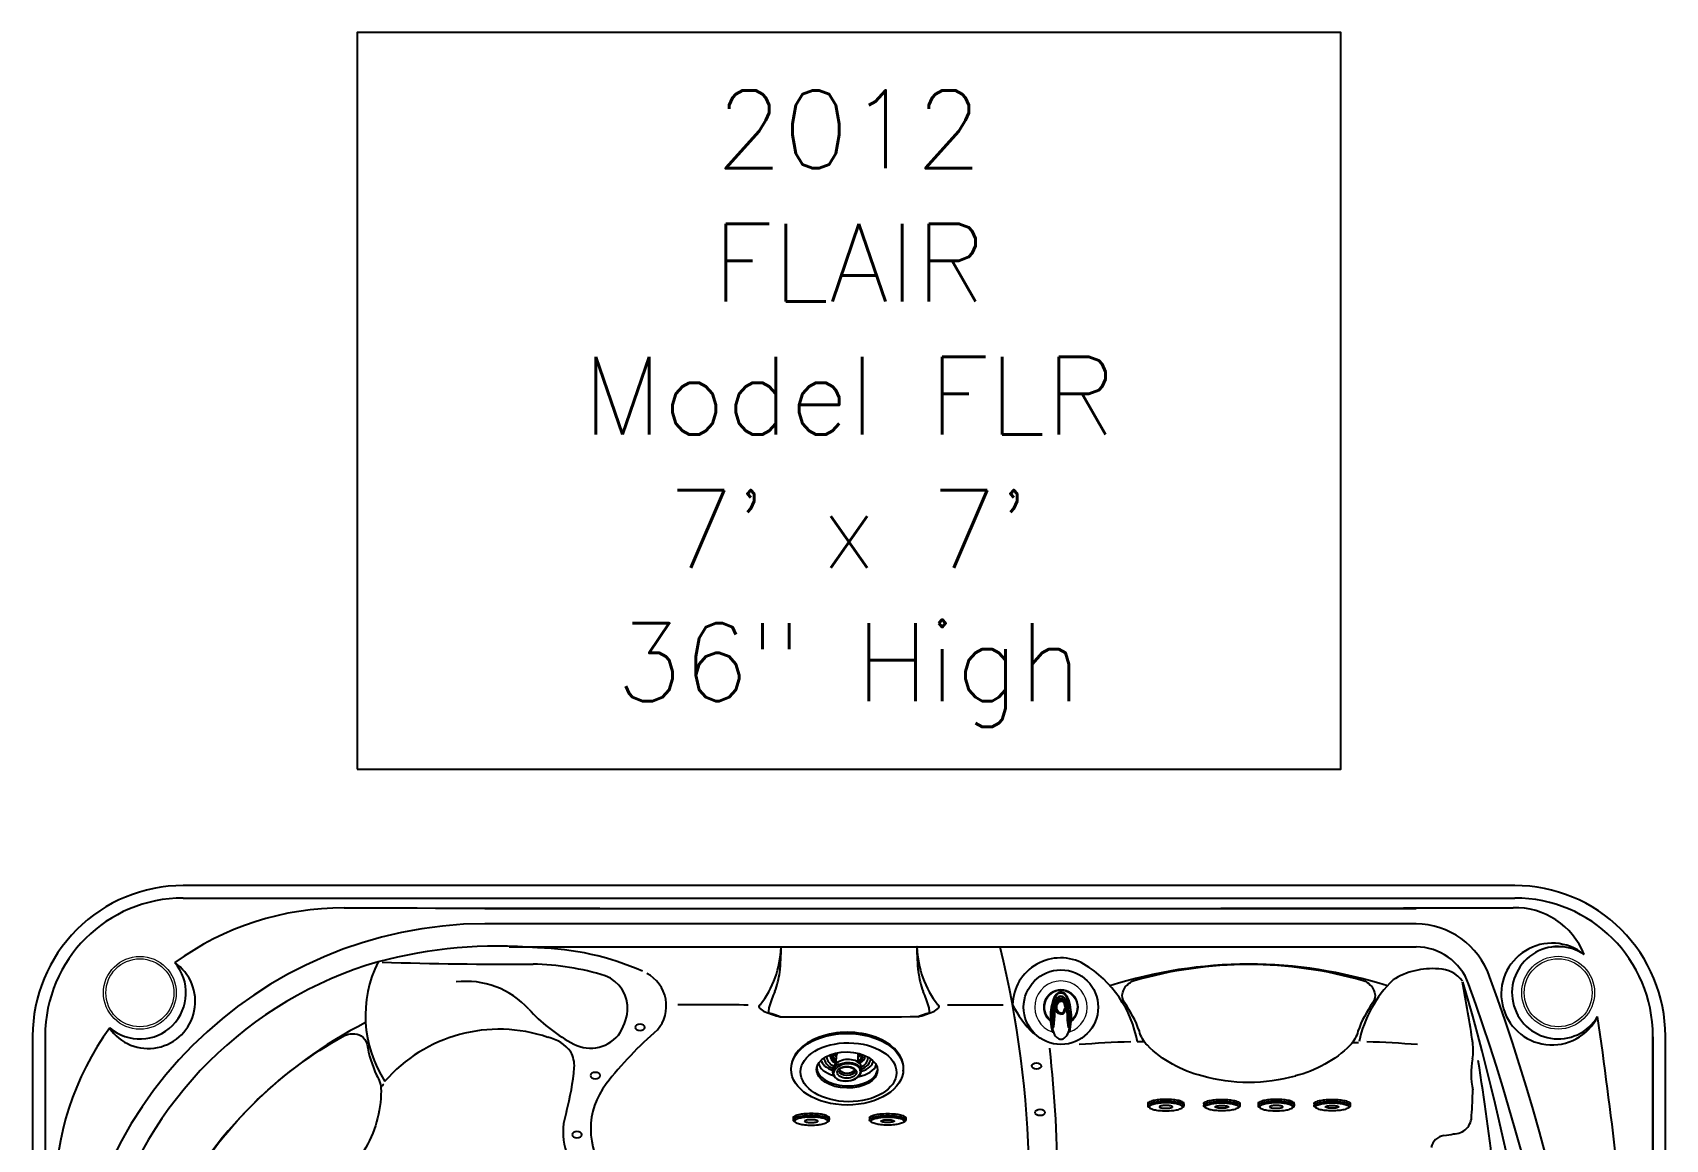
# Model space of a CAD drawing. Extents: x 528 to 612, y 788 to 934.
# Drawn here: x 528.2 to 612.3, y 876.6 to 933.6 of the extents above; entities that cross this region are included whole.
import ezdxf
from ezdxf.enums import TextEntityAlignment as Align

# ---------------------------------------------------------------- set-up
doc = ezdxf.new("R2010")
doc.units = 0
doc.header["$MEASUREMENT"] = 0
for name, color, linetype in [('1', 4, 'Continuous'), ('1_CYAN', 4, 'Continuous'), ('2', 7, 'Continuous'), ('DIM', 3, 'Continuous')]:
    doc.layers.add(name, color=color, linetype=linetype)
doc.styles.add('SIMPLEX', font='simplex')

# ---------------------------------------------------------------- blocks, each defined once
blk = doc.blocks.new('MINI')
at = {"layer": '1', "color": 3}
for p, q in [((0.223, 0.931), (0.327, 0.931)), ((0.391, 0.895), (0.44, 0.828)), ((0.391, 0.895), (0.391, 0.895)), ((0.386, -0.902), (0.441, -0.828)), ((0.223, -0.932), (0.327, -0.932)), ((0.327, -0.932), (0.327, -0.932))]:
    blk.add_line(p, q, dxfattribs=at)
for points in [[(0.223, 0.931, 0.267867), (0.159, 0.895, 0.072378), (0.065, 0.659, 0.034036), (0.019, 0.384, 0.024706), (0, 0, 0.024706), (0.019, -0.384, 0.034036), (0.065, -0.659, 0.072378), (0.159, -0.895, 0.267867), (0.223, -0.932, 0.267867)], [(0.391, 0.895, 0.267867), (0.327, 0.931, 0.267867), (0.264, 0.895, 0.072378), (0.17, 0.659, 0.034036), (0.123, 0.384, 0.024706), (0.104, 0, 0.024706), (0.123, -0.384, 0.034036), (0.17, -0.659, 0.072378), (0.264, -0.895, 0.267867), (0.327, -0.932, 0.267867)], [(0.327, -0.932, 0.238458), (0.386, -0.902, 0.072378)]]:
    blk.add_lwpolyline(points, format="xyb", dxfattribs=at)
for points in [[(0.386, -0.855, 0.267867), (0.445, -0.822, 0.072378), (0.531, -0.605, 0.034036), (0.574, -0.352, 0.024706), (0.591, 0, 0.024706), (0.574, 0.352, 0.034036), (0.531, 0.605, 0.072378), (0.445, 0.822, 0.267867), (0.386, 0.855, 0.267867), (0.328, 0.822, 0.072378), (0.242, 0.605, 0.034036), (0.199, 0.352, 0.024706), (0.182, 0, 0.024706), (0.199, -0.352, 0.034036), (0.242, -0.605, 0.072378), (0.328, -0.822, 0.267867)], [(0.388, 0.343, 0.280852), (0.368, 0.331, 0.066452), (0.337, 0.244, 0.030521), (0.321, 0.143, 0.022038), (0.315, 0.003, 0.022038), (0.321, -0.137, 0.030521), (0.337, -0.238, 0.066452), (0.368, -0.325, 0.280852), (0.388, -0.337, 0.280852), (0.408, -0.325, 0.066452), (0.439, -0.238, 0.030521), (0.454, -0.137, 0.022038), (0.46, 0.003, 0.022038), (0.454, 0.143, 0.030521), (0.439, 0.244, 0.066452), (0.408, 0.331, 0.280852)]]:
    blk.add_lwpolyline(points, format="xyb", close=True, dxfattribs=at)
blk = doc.blocks.new('AIRVALVE')
at = {"layer": '1', "color": 3}
for points in [[(0, -0.361, -0.315142), (-0.226, -0.203, -0.18995), (-0.227, 0.196, -0.321841), (0, 0.358, -0.321841)], [(0, -0.301, -0.313827), (-0.177, -0.179, -0.191301), (-0.177, 0.18, -0.313824), (0, 0.302, -0.313824)], [(0, -0.361, 0.315142), (0.226, -0.203, 0.18995), (0.226, 0.196, 0.321841), (0, 0.358, 0.321841)], [(0, -0.301, 0.313827), (0.176, -0.179, 0.191301), (0.177, 0.18, 0.313824), (0, 0.302, 0.313824)]]:
    blk.add_lwpolyline(points, format="xyb", dxfattribs=at)
at = {"layer": '1', "linetype": 'Continuous', "lineweight": 0}
for centre, start, end in [((-0.001, 0), 89.9806, 250.90392), ((0, 0), 289.09608, 90.0194)]:
    blk.add_arc(centre, 1.35, start, end, dxfattribs=at)
at = {"layer": '1', "color": 3, "lineweight": 0}
for centre, radius, start, end in [((-0.001, 0), 0.904, 89.97102, 234.01576), ((-0.001, 0), 0.846, 89.96905, 230.78501), ((0, 0), 0.904, 305.98424, 90.02898), ((0, 0), 0.846, 309.21499, 90.03095)]:
    blk.add_arc(centre, radius, start, end, dxfattribs=at)
at = {"layer": '1', "color": 3}
for centre, radius, start, end in [((2.301, -0.493), 2.841, 162.11396, 183.2782), ((1.83, -0.428), 2.334, 157.81693, 183.07476), ((0.288, 0.156), 0.727, 137.31549, 162.11396), ((0.861, -0.196), 1.249, 149.36098, 174.27523), ((0.285, 0.168), 0.679, 134.65354, 155.22065), ((-4.441, 0.724), 4.188, 348.96815, 350.97569), ((0.802, -0.203), 1.125, 159.56857, 175.73155), ((0.319, -0.032), 0.632, 154.59839, 170.97569), ((0.075, 0.068), 0.349, 134.63006, 159.56857), ((0.537, -0.136), 0.873, 146.16875, 154.59839), ((-0.001, 0.449), 0.316, 89.94361, 140.76635), ((-0.001, 0.314), 0.247, 89.91472, 149.36098), ((-0.001, 0.458), 0.271, 89.8214, 134.65354), ((0, 0.224), 0.227, 90.0848, 146.16875), ((0.016, 0.128), 0.266, 93.75228, 134.63006), ((0, 0.449), 0.316, 39.23365, 90.05639), ((0, 0.458), 0.271, 45.34646, 90.1786), ((0, 0.314), 0.247, 30.63902, 90.08528), ((-0.001, 0.224), 0.227, 33.83125, 89.9152), ((-0.017, 0.128), 0.266, 45.36994, 86.24772), ((-0.076, 0.068), 0.349, 20.43143, 45.36994), ((-0.538, -0.136), 0.873, 25.40161, 33.83125), ((-0.286, 0.168), 0.679, 24.77935, 45.34646), ((-0.862, -0.196), 1.249, 5.72477, 30.63902), ((-0.289, 0.156), 0.727, 17.88604, 42.68451), ((-0.319, -0.032), 0.632, 9.02431, 25.40161), ((-0.803, -0.203), 1.125, 4.26845, 20.43143), ((4.441, 0.724), 4.188, 189.02431, 191.03185), ((-1.831, -0.428), 2.334, 356.92524, 22.18307), ((-2.301, -0.493), 2.841, 356.7218, 17.88604), ((2.713, -0.478), 3.255, 184.45422, 194.17781), ((2.224, -0.515), 2.725, 180.81595, 195.49048), ((4.917, -0.603), 5.325, 174.27523, 183.12651), ((-6.839, -0.536), 6.484, 355.74511, 1.00015), ((-2.094, -0.715), 1.752, 350.21737, 359.77232), ((2.459, -0.449), 2.815, 172.41759, 179.46911), ((10.219, -0.764), 10.561, 178.1966, 179.77232), ((6.947, -0.661), 7.288, 175.73155, 178.1966), ((-6.948, -0.661), 7.288, 1.8034, 4.26845), ((-2.46, -0.449), 2.815, 0.53089, 7.58241), ((-10.22, -0.764), 10.561, 0.22768, 1.8034), ((2.093, -0.715), 1.752, 180.22768, 189.78263), ((6.838, -0.536), 6.484, 178.99985, 184.25489), ((-4.918, -0.603), 5.325, 356.87349, 5.72477), ((-2.225, -0.515), 2.725, 344.50952, 359.18405), ((-2.714, -0.478), 3.255, 345.82219, 355.54578), ((-0.438, -1.262), 0.0149, 250.80834, 302.59821), ((-0.438, -1.261), 0.0152, 302.50143, 335.00195), ((-0.414, -1.27), 0.0106, 81.60454, 167.3023), ((-0.445, -1.375), 0.119, 70.118, 74.27861), ((-0.41, -1.276), 0.0151, 21.31497, 66.32225), ((0.207, -1.099), 0.626, 193.27132, 228.31787), ((0.602, -0.839), 1.003, 183.12651, 190.4498), ((-0.355, -1.015), 0.0297, 190.4498, 209.09317), ((-0.338, -1.006), 0.0492, 209.09317, 215.39782), ((-0.376, -1.032), 0.00301, 215.39782, 350.87789), ((-0.409, -1.014), 0.0406, 333.00102, 349.59221), ((-0.001, -1.348), 0.301, 226.35926, 270.08697), ((0, -1.348), 0.301, 269.91303, 313.64074), ((-0.208, -1.099), 0.626, 311.68213, 346.72868), ((0.408, -1.014), 0.0406, 190.40779, 206.99898), ((0.375, -1.032), 0.00301, 189.12211, 324.60218), ((0.337, -1.006), 0.0492, 324.60218, 330.90683), ((0.354, -1.015), 0.0297, 330.90683, 349.5502), ((-0.603, -0.839), 1.003, 349.5502, 356.87349), ((0.409, -1.276), 0.0151, 113.67775, 158.68503), ((0.444, -1.375), 0.119, 105.72139, 109.882), ((0.413, -1.27), 0.0106, 12.6977, 98.39546), ((0.437, -1.261), 0.0152, 204.99805, 237.49857), ((0.437, -1.262), 0.0149, 237.40179, 289.19166)]:
    blk.add_arc(centre, radius, start, end, dxfattribs=at)
blk = doc.blocks.new('LJET')
at = {"layer": '1', "color": 3}
for p, q in [((-2.143, -0.4), (-1.929, -0.301)), ((-1.616, -0.328), (-1.229, -0.136)), ((-1.359, -1.649), (-1.204, -1.578)), ((-1.031, -1.293), (-0.779, -1.168))]:
    blk.add_line(p, q, dxfattribs=at)
for centre, radius, start, end in [((-1.185, -0.242), 0.634, 124.3704, 182.45824), ((-1.11, -0.3), 0.54, 121.87447, 179.97239), ((-1.192, -0.272), 0.388, 109.9312, 183.3398), ((-1.168, -0.258), 0.324, 106.95478, 180.16274), ((-0.946, -0.194), 0.359, 144.22679, 174.98651), ((-1.95, -0.383), 0.00975, 134.22692, 197.81067), ((-1.923, -0.374), 0.0373, 197.81067, 245.44998), ((-1.922, -0.411), 0.0494, 104.00537, 134.22692), ((1.345, 5.821), 7.042, 242.20256, 245.33151), ((-1.86, -0.695), 0.34, 25.56366, 102.51501), ((-1.556, -0.428), 0.155, 255.76078, 264.27013), ((-1.569, -0.57), 0.0126, 258.21186, 332.12829), ((-1.615, -0.554), 0.0616, 339.20527, 5.24169), ((-1.112, -0.23), 0.177, 111.25967, 155.59312), ((-1.128, -0.353), 0.239, 90.62531, 115.05159), ((-0.81, -1.134), 0.554, 230.76771, 292.84214), ((-0.772, -1.077), 0.425, 229.42267, 296.95298), ((-0.798, -1.006), 0.405, 235.35862, 299.19383), ((-0.781, -1.02), 0.32, 232.31475, 304.59181), ((-0.32, 0.034), 1.313, 248.36851, 257.45527), ((-0.912, -0.836), 0.357, 291.79006, 318.48902), ((-0.73, -0.978), 0.187, 256.63643, 300.2021)]:
    blk.add_arc(centre, radius, start, end, dxfattribs=at)
for centre, major_axis, ratio in [((-1.734, -1.107), (-1.139, 2.191), 0.614195), ((-1.666, -0.983), (-0.712, 1.404), 0.589139), ((-1.775, -1.031), (-0.231, 0.443), 0.610172), ((-1.719, -1.01), (-0.181, 0.357), 0.559139)]:
    blk.add_ellipse(centre, major_axis=major_axis, ratio=ratio, dxfattribs=at)
for centre, major_axis, ratio, start_param, end_param in [((-1.564, -0.944), (-0.712, 1.404), 0.589139, 6.281287, 9.305468), ((-1.294, -0.8), (-0.668, 1.35), 0.535637, 0.150745, 1.094175), ((-1.185, -0.735), (-0.591, 1.211), 0.521791, 0.110824, 1.017348), ((-1.105, -0.703), (-0.539, 1.077), 0.599515, 0.044816, 0.920563), ((-1.75, -1.026), (-0.401, 0.62), 0.630636, 5.78793, 11.416508), ((-1.78, -1.039), (-0.401, 0.563), 0.63161, 5.627431, 11.492994), ((-1.6, -0.955), (-0.401, 0.62), 0.630636, 2.982357, 6.275879), ((-1.61, -0.952), (-0.181, 0.357), 0.559139, 0.295266, 2.87691), ((-1.294, -0.8), (-0.668, 1.35), 0.535637, 1.957587, 3.003279), ((-1.185, -0.735), (-0.591, 1.211), 0.521791, 2.159716, 3.091487), ((-1.105, -0.703), (-0.539, 1.077), 0.599515, 2.227435, 3.10684)]:
    blk.add_ellipse(centre, major_axis=major_axis, ratio=ratio, start_param=start_param, end_param=end_param, dxfattribs=at)
at = {"layer": '1_CYAN'}
blk.add_ellipse((-1.63, -0.971), major_axis=(-1.354, 2.552), ratio=0.637723, dxfattribs=at)
blk.add_ellipse((-1.574, -0.949), major_axis=(-1.354, 2.552), ratio=0.637723, start_param=3.056662, end_param=6.230777, dxfattribs=at)
blk = doc.blocks.new('2010 FLAIR')
at = {"layer": '1', "color": 3}
for p, q in [((7.75, 83.429), (76.321, 83.429)), ((0.642, 76.321), (0.642, 7.75)), ((83.429, 7.787), (83.429, 76.321))]:
    blk.add_line(p, q, dxfattribs=at)
at = {"layer": '1', "color": 3, "linetype": 'Continuous'}
for p, q in [((23.285, 82.889), (71.235, 82.889)), ((71.235, 82.109), (23.285, 82.109)), ((24.53, 80.91), (38.534, 80.91)), ((38.534, 80.91), (38.54, 80.91)), ((38.54, 80.91), (45.531, 80.91)), ((45.537, 80.91), (45.531, 80.91)), ((45.531, 80.91), (45.537, 80.91)), ((45.537, 80.91), (49.82, 80.91)), ((49.82, 80.91), (51.988, 80.91)), ((51.988, 80.91), (51.99, 80.91)), ((51.99, 80.91), (55.265, 80.91)), ((55.265, 80.91), (69.956, 80.91)), ((69.956, 80.91), (71.235, 80.91)), ((46.168, 77.529), (46.165, 77.528)), ((83.429, 76.285), (83.429, 7.785))]:
    blk.add_line(p, q, dxfattribs=at)
at = {"layer": '1'}
blk.add_lwpolyline([(76.321, 84.071), (7.75, 84.071, 0.414214), (0, 76.321), (0, 7.75, 0.414214), (7.75, 0), (76.321, 0, 0.414214), (84.071, 7.75), (84.071, 76.321, 0.414214)], format="xyb", close=True, dxfattribs=at)
for points in [[(65.021, 74.267, -0.139939), (60.211, 74.277, -0.13657), (57.397, 75.847, -0.135613), (56.987, 76.577, 0.068851), (56.221, 78.045, -0.225097), (56.132, 78.57, -0.255346), (56.725, 79.181, -0.142373), (68.505, 79.181, -0.255346), (69.098, 78.57, -0.225097), (69.009, 78.045, 0.068851), (68.243, 76.577, -0.135613), (67.834, 75.847, -0.13657), (65.019, 74.277)], [(17.068, 70.405, -0.139939), (13.66, 67.011, -0.13657), (10.559, 66.131, -0.135613), (9.754, 66.358, 0.068851), (8.174, 66.855, -0.225097), (7.74, 67.163, -0.255346), (7.727, 68.014, -0.142373), (16.057, 76.344, -0.255346), (16.908, 76.331, -0.225097), (17.216, 75.897, 0.068851), (17.713, 74.317, -0.135613), (17.939, 73.511, -0.13657), (17.059, 70.411)]]:
    blk.add_lwpolyline(points, format="xyb", dxfattribs=at)
at = {"layer": '1', "lineweight": 5}
for centre in [(5.521, 78.55), (78.551, 78.555)]:
    blk.add_circle(centre, 1.875, dxfattribs=at)
at = {"layer": '1', "color": 3, "lineweight": 5}
for centre in [(5.521, 78.55), (78.551, 78.555)]:
    blk.add_circle(centre, 1.75, dxfattribs=at)
at = {"layer": '1', "color": 2}
blk.add_circle((52.947, 77.81), 1.919, dxfattribs=at)
at = {"layer": '1', "color": 3}
for centre, radius, start, end in [((7.75, 76.321), 7.108, 90, 180), ((76.321, 76.321), 7.108, 0, 90), ((16.038, 68.033), 14.894, 90, 125.84788), ((45.454, 11354.607), 11271.719, 269.8504723, 270.1564384), ((76.332, 79.106), 3.827, 21.71922, 91.52741), ((23.391, 60.68), 21.429, 90.28178, 179.71825), ((71.165, 78.01), 4.099, 19.74709, 89.01752), ((23.922, 57.228), 23.723, 84.96794, 104.99587), ((25.712, 66.824), 14.04, 66.13038, 88.81644), ((33.518, 81.044), 5.019, 321.74314, 358.30599), ((29.779, 80.718), 8.757, 352.71319, 1.25822), ((54.292, 80.718), 8.757, 178.74178, 187.28681), ((50.553, 81.044), 5.019, 181.69401, 218.25686), ((-1.479, 68.407), 52.8, 348.51004, 13.67734), ((78.238, 78.487), 2.619, 50.97617, 333.65994), ((23.434, 60.637), 20.308, 106.15488, 163.84512), ((5.95, 78.106), 2.422, 214.40097, 55.68492), ((23.353, 77.379), 6.218, 153.60168, 213.0573), ((52.928, 77.875), 2.472, 60.78718, 178.62695), ((51.018, 74.94), 5.971, 10.42415, 58.53665), ((22.326, 74.796), 4.344, 42.10682, 96.90662), ((30.733, 77.874), 1.896, 319.3454, 61.91068), ((34.051, 80.172), 4.451, 339.63924, 352.71319), ((50.02, 80.172), 4.451, 187.28681, 200.36076), ((74.315, 74.799), 6.136, 134.0219, 168.35037), ((72.05, 76.077), 3.717, 84.78156, 122.53466), ((72.37, 78.194), 1.584, 37.48613, 88.92408), ((-0.792, 64.93), 75.754, 8.3821, 10.78566), ((-51.839, 42.542), 130.71, 3.27294, 16.2523), ((-27.818, 42.035), 109.417, 340.03514, 19.96486), ((42.672, 76.506), 4.927, 154.5502, 164.37451), ((41.399, 76.506), 4.927, 15.62549, 25.4498), ((31.721, 83.287), 8.32, 222.10682, 241.18328), ((27.928, 77.933), 2.722, 325.01657, 353.51461), ((31.063, -891.921), 969.859, 89.658904, 89.872035), ((37.502, 77.836), 0.106, 123.96341, 223.75455), ((38.005, 78.317), 0.802, 223.75455, 248.92863), ((39.569, 81.952), 4.759, 247.09066, 256.81819), ((37.953, 77.569), 0.0625, 170.90282, 244.41239), ((38.929, 77.561), 1.038, 164.77615, 179.14769), ((35.883, 70.702), 7.109, 68.54401, 73.28282), ((44.502, 81.952), 4.759, 283.18181, 292.90934), ((48.188, 70.702), 7.109, 106.71718, 111.45599), ((45.142, 77.561), 1.038, 0.85231, 15.22385), ((46.118, 77.569), 0.0625, 295.58761, 9.09718), ((46.066, 78.317), 0.802, 291.07137, 316.24545), ((46.569, 77.836), 0.106, 316.24545, 56.03659), ((47.588, 476.56), 398.63, 269.92989, 270.34322), ((55.397, 80.378), 5.507, 206.14967, 225.35394), ((16.038, 68.033), 14.894, 144.1518, 180.00019), ((24.02, 68.879), 7.795, 71.19144, 139.151), ((45.116, 61.692), 19.773, 130.89215, 142.01868), ((41.395, 526.593), 449.284, 269.62875, 270.53986), ((-173.592, 40.592), 256.818, 6.55925, 8.22334), ((26.096, 74.268), 2.038, 37.5084, 77.59044), ((28.724, 77.558), 1.861, 236.98573, 320.42565), ((-19.454, 67.898), 72.252, 354.56093, 6.19483), ((58.429, 17.088), 58.97, 91.83544, 94.4234), ((64.026, 397.746), 321.782, 268.72645, 268.79115), ((64.026, 397.746), 321.782, 270.70008, 270.75719), ((66.965, 21.023), 55.031, 85.46651, 88.20172), ((71.644, 75.603), 2.536, 349.59085, 8.3821), ((26.357, 74.785), 1.536, 356.59901, 28.09157), ((78.209, 74.397), 4.14, 169.59085, 191.74659), ((13.709, 76.018), 14.243, 345.44097, 354.66522), ((10.815, 79.729), 9.34, 319.61666, 321.16337), ((32.498, 71.543), 3.765, 142.01868, 218.25851), ((50.286, 73.99), 23.874, 355.79721, 358.95335), ((30.537, 71.364), 3.226, 160.55177, 220.82178), ((73.166, 72.215), 0.93, 269.5507, 1.57129), ((72.779, 70.421), 0.787, 97.89859, 168.25323), ((71.629, 78.712), 7.583, 277.89859, 281.64019)]:
    blk.add_arc(centre, radius, start, end, dxfattribs=at)
at = {"layer": '1', "color": 3, "linetype": 'Continuous'}
for centre, radius, start, end in [((71.235, 78.035), 2.875, 19.85423, 90), ((78.55, 78.55), 2.375, 83.58395, 96.41605), ((-28.463, 42.035), 108.874, 342.52739, 19.85423)]:
    blk.add_arc(centre, radius, start, end, dxfattribs=at)
at = {"layer": '1', "color": 2}
for centre, radius, start, end in [((78.551, 78.555), 2.377, 55.55282, 328.84224), ((5.521, 78.55), 2.375, 229.08177, 40.9179), ((24.325, 274.024), 193.999, 268.13152, 270.42549), ((25.482, 66.491), 13.542, 72.80243, 88.80035), ((62.622, 56.55), 23.472, 72.30536, 107.741), ((28.825, 77.741), 1.812, 356.35686, 68.61107), ((27.611, 56.459), 23.069, 116.98028, 153.01972), ((-83.289, 50.403), 159.645, 4.53033, 8.88517)]:
    blk.add_arc(centre, radius, start, end, dxfattribs=at)
at = {"layer": '1', "color": 2, "extrusion": (0, 0, -1)}
for centre in [(31.274, 76.77), (28.969, 74.291), (28.027, 71.249)]:
    blk.add_ellipse(centre, major_axis=(-0.25, 0), ratio=0.649149, dxfattribs=at)
at = {"layer": '1', "color": 2}
for centre in [(51.691, 74.787), (51.877, 72.39)]:
    blk.add_ellipse(centre, major_axis=(0.25, 0), ratio=0.649149, dxfattribs=at)
at = {"layer": '1', "color": 3}
blk.add_blockref('AIRVALVE', (52.947, 77.81), dxfattribs=at)
at = {"layer": '1', "rotation": 270}
for p in [(40.089, 72.332), (58.353, 73.065), (64.033, 73.065)]:
    blk.add_blockref('MINI', p, dxfattribs=at)
at = {"layer": '1', "xscale": -1, "rotation": 90}
for p in [(44.023, 72.332), (61.234, 73.065), (66.914, 73.065)]:
    blk.add_blockref('MINI', p, dxfattribs=at)
at = {"layer": '2', "color": 1, "rotation": 62.06030812816618}
blk.add_blockref('LJET', (41.848, 76.51), dxfattribs=at)

msp = doc.modelspace()

# ---------------------------------------------------------------- linework, layer by layer
at = {"layer": 'DIM', "color": 4}
msp.add_lwpolyline([(544.936, 895.675), (595.602, 895.675), (595.602, 933.58), (544.936, 933.58)], close=True, dxfattribs=at)

# ---------------------------------------------------------------- block references
at = {"layer": '1'}
msp.add_blockref('2010 FLAIR', (528.234, 805.604), dxfattribs=at)

# ---------------------------------------------------------------- texts
at = {"layer": 'DIM', "style": 'SIMPLEX'}
for s, p in [('2012', (570.269, 926.604)), ('FLAIR', (570.269, 919.747)), ('Model FLR', (570.269, 912.89)), ("7' x 7'", (570.269, 906.032)), ('36" High', (570.269, 899.175))]:
    msp.add_text(s, height=4, dxfattribs=at).set_placement(p, align=Align.CENTER)

doc.saveas('drawing.dxf')
